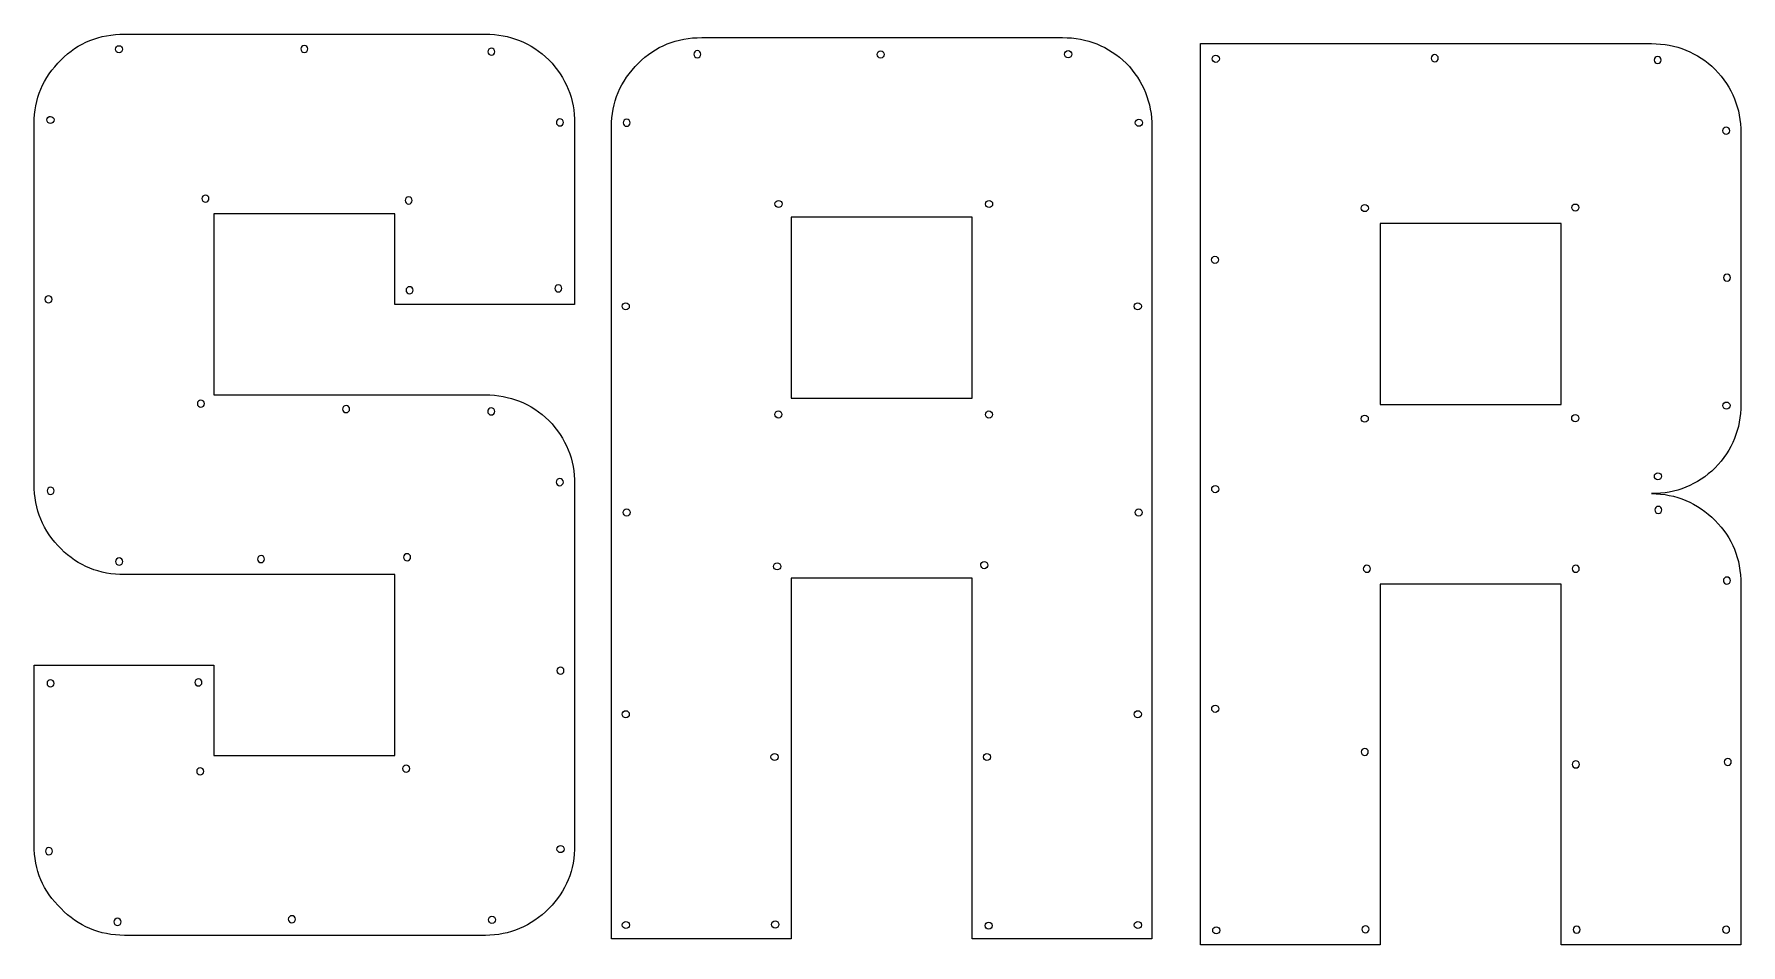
# Model space of a CAD drawing. Extents: x 0.4 to 30.7, y -3.1 to 13.1.
import ezdxf

# ---------------------------------------------------------------- set-up
doc = ezdxf.new("R2010")
doc.units = 0
doc.layers.add('Layer_1', color=7, linetype='CONTINUOUS')

msp = doc.modelspace()

# ---------------------------------------------------------------- linework, layer by layer
at = {"layer": 'Layer_1', "color": 7}
for points in [[(6.808186, 8.289246)], [(17.05497, 6.622049)], [(27.508606, 6.513961)], [(29.11471, 4.929561)], [(20.245473, -2.971164)]]:
    msp.add_lwpolyline(points, close=True, dxfattribs=at)
for points in [[(0.882966, 12.630067), (1.186823, 12.933924), (1.563028, 13.085853), (2.011579, 13.085853)], [(2.011579, 13.085853), (3.42958, 13.085853), (5.563817, 13.085853), (8.414289, 13.085853)], [(8.414289, 13.085853), (8.848371, 13.085853), (9.224576, 12.933924), (9.542902, 12.630067)], [(1.848942, 12.81751), (1.848942, 12.834217), (1.855579, 12.850241), (1.867393, 12.862055)], [(1.867393, 12.772965), (1.855579, 12.784779), (1.848942, 12.800802), (1.848942, 12.81751)], [(1.867393, 12.862055), (1.879207, 12.873869), (1.89523, 12.880506), (1.911938, 12.880506)], [(1.911938, 12.754514), (1.89523, 12.754514), (1.879207, 12.761151), (1.867393, 12.772965)], [(1.911938, 12.880506), (1.928645, 12.880506), (1.944668, 12.873869), (1.956482, 12.862055)], [(1.974934, 12.81751), (1.974934, 12.782718), (1.946729, 12.754514), (1.911938, 12.754514)], [(1.956482, 12.862055), (1.968297, 12.850241), (1.974934, 12.834217), (1.974934, 12.81751)], [(5.156765, 12.867385), (5.144951, 12.855571), (5.138314, 12.839548), (5.138314, 12.82284)], [(5.138314, 12.82284), (5.138314, 12.806132), (5.144951, 12.790109), (5.156765, 12.778295)], [(5.20131, 12.885836), (5.184603, 12.885836), (5.168579, 12.879199), (5.156765, 12.867385)], [(5.156765, 12.778295), (5.168579, 12.766481), (5.184603, 12.759844), (5.20131, 12.759844)], [(5.245855, 12.867385), (5.234041, 12.879199), (5.218018, 12.885836), (5.20131, 12.885836)], [(5.20131, 12.759844), (5.218018, 12.759844), (5.234041, 12.766481), (5.245855, 12.778295)], [(5.264306, 12.82284), (5.264306, 12.839548), (5.257669, 12.855571), (5.245855, 12.867385)], [(5.245855, 12.778295), (5.257669, 12.790109), (5.264306, 12.806132), (5.264306, 12.82284)], [(8.476461, 12.818476), (8.464647, 12.806662), (8.45801, 12.790639), (8.45801, 12.773931)], [(8.45801, 12.773931), (8.45801, 12.757224), (8.464647, 12.741201), (8.476461, 12.729386)], [(8.521006, 12.836927), (8.504298, 12.836927), (8.488275, 12.83029), (8.476461, 12.818476)], [(8.476461, 12.729386), (8.488275, 12.717572), (8.504298, 12.710935), (8.521006, 12.710935)], [(8.565551, 12.818476), (8.553737, 12.83029), (8.537713, 12.836927), (8.521006, 12.836927)], [(8.521006, 12.710935), (8.537713, 12.710935), (8.553736, 12.717572), (8.565551, 12.729386)], [(8.584002, 12.773931), (8.584002, 12.790639), (8.577365, 12.806662), (8.565551, 12.818476)], [(8.565551, 12.729386), (8.577365, 12.741201), (8.584002, 12.757224), (8.584002, 12.773931)], [(11.12975, 12.568973), (11.433608, 12.872831), (11.809812, 13.024759), (12.258363, 13.024759)], [(12.177464, 12.792735), (12.142673, 12.792735), (12.114469, 12.764531), (12.114469, 12.729739)], [(12.114469, 12.729739), (12.114469, 12.694948), (12.142673, 12.666744), (12.177464, 12.666744)], [(12.22201, 12.774285), (12.210196, 12.786099), (12.194172, 12.792736), (12.177464, 12.792735)], [(12.240462, 12.729739), (12.240462, 12.746447), (12.233825, 12.762471), (12.22201, 12.774285)], [(12.22201, 12.685194), (12.233825, 12.697008), (12.240462, 12.713032), (12.240462, 12.729739)], [(12.258363, 13.024759), (13.676365, 13.024759), (15.810602, 13.024759), (18.661074, 13.024759)], [(15.367798, 12.725141), (15.367798, 12.759933), (15.396002, 12.788137), (15.430794, 12.788137)], [(15.430794, 12.662146), (15.396002, 12.662146), (15.367798, 12.69035), (15.367798, 12.725141)], [(15.430794, 12.788137), (15.465586, 12.788137), (15.49379, 12.759933), (15.49379, 12.725141)], [(15.49379, 12.725141), (15.49379, 12.69035), (15.465586, 12.662146), (15.430794, 12.662146)], [(18.661074, 13.024759), (19.095156, 13.024759), (19.47136, 12.872831), (19.789687, 12.568973)], [(18.696022, 12.729739), (18.696023, 12.764531), (18.724227, 12.792735), (18.759019, 12.792735)], [(18.759019, 12.666744), (18.724227, 12.666744), (18.696023, 12.694948), (18.696022, 12.729739)], [(18.759019, 12.792735), (18.79381, 12.792735), (18.822014, 12.764531), (18.822015, 12.729739)], [(18.822015, 12.729739), (18.822014, 12.694948), (18.79381, 12.666744), (18.759019, 12.666744)], [(21.105896, 9.183566), (21.105896, 10.254301), (21.105896, 11.49867), (21.105896, 12.916671)], [(21.105896, 12.916671), (21.814897, 12.916671), (22.878399, 12.916671), (24.2964, 12.916671)], [(24.2964, 12.916671), (25.367135, 12.916671), (26.973238, 12.916671), (29.11471, 12.916671)], [(29.11471, 12.916671), (29.548792, 12.916671), (29.924997, 12.764743), (30.243323, 12.460885)], [(0.405475, 11.501454), (0.405475, 11.935536), (0.564639, 12.31174), (0.882966, 12.630067)], [(9.542902, 12.630067), (9.84676, 12.31174), (9.998689, 11.935536), (9.998689, 11.501454)], [(10.65226, 11.44036), (10.65226, 11.874442), (10.811423, 12.250646), (11.12975, 12.568973)], [(12.177464, 12.666744), (12.194172, 12.666743), (12.210196, 12.67338), (12.22201, 12.685194)], [(19.789687, 12.568973), (20.093544, 12.250646), (20.245473, 11.874442), (20.245473, 11.44036)], [(21.316499, 12.648128), (21.316499, 12.664835), (21.323136, 12.680859), (21.33495, 12.692673)], [(21.33495, 12.603583), (21.323136, 12.615397), (21.316499, 12.63142), (21.316499, 12.648128)], [(21.33495, 12.692673), (21.346764, 12.704487), (21.362787, 12.711124), (21.379495, 12.711124)], [(21.379495, 12.585132), (21.362787, 12.585132), (21.346764, 12.591769), (21.33495, 12.603583)], [(21.379495, 12.711124), (21.396203, 12.711124), (21.412226, 12.704487), (21.42404, 12.692673)], [(21.42404, 12.603583), (21.412226, 12.591769), (21.396203, 12.585132), (21.379495, 12.585132)], [(21.42404, 12.692673), (21.435854, 12.680859), (21.442491, 12.664835), (21.442491, 12.648128)], [(21.442491, 12.648128), (21.442491, 12.63142), (21.435854, 12.615397), (21.42404, 12.603583)], [(25.265533, 12.721521), (25.230742, 12.721521), (25.202538, 12.693317), (25.202537, 12.658525)], [(25.202537, 12.658525), (25.202537, 12.623733), (25.230742, 12.595529), (25.265533, 12.595529)], [(25.328529, 12.658525), (25.328529, 12.693317), (25.300325, 12.721521), (25.265533, 12.721521)], [(25.265533, 12.595529), (25.300325, 12.595529), (25.328529, 12.623733), (25.328529, 12.658525)], [(29.222021, 12.689722), (29.187229, 12.689722), (29.159025, 12.661518), (29.159025, 12.626726)], [(29.159025, 12.626726), (29.159025, 12.591934), (29.187229, 12.56373), (29.222021, 12.56373)], [(29.285017, 12.626726), (29.285017, 12.661518), (29.256813, 12.689722), (29.222021, 12.689722)], [(29.222021, 12.56373), (29.256812, 12.56373), (29.285017, 12.591934), (29.285017, 12.626726)], [(30.243323, 12.460885), (30.54718, 12.142558), (30.699108, 11.766354), (30.699108, 11.332272)], [(0.632264, 11.562851), (0.632264, 11.579559), (0.638901, 11.595582), (0.650715, 11.607396)], [(0.650715, 11.518306), (0.638901, 11.53012), (0.632264, 11.546144), (0.632264, 11.562851)], [(0.650715, 11.607396), (0.662529, 11.61921), (0.678553, 11.625847), (0.69526, 11.625847)], [(0.69526, 11.499855), (0.678553, 11.499855), (0.662529, 11.506492), (0.650715, 11.518306)], [(0.69526, 11.625847), (0.730052, 11.625847), (0.758256, 11.597643), (0.758256, 11.562851)], [(0.739805, 11.518306), (0.727991, 11.506492), (0.711968, 11.499855), (0.69526, 11.499855)], [(0.758256, 11.562851), (0.758256, 11.546144), (0.751619, 11.53012), (0.739805, 11.518306)], [(9.693138, 11.563818), (9.681324, 11.552004), (9.674687, 11.535981), (9.674687, 11.519273)], [(9.674687, 11.519273), (9.674687, 11.502565), (9.681324, 11.486542), (9.693138, 11.474728)], [(9.737683, 11.582269), (9.720975, 11.582269), (9.704952, 11.575632), (9.693138, 11.563818)], [(9.782228, 11.563818), (9.770414, 11.575632), (9.754391, 11.582269), (9.737683, 11.582269)], [(9.800679, 11.519273), (9.800679, 11.535981), (9.794042, 11.552004), (9.782228, 11.563818)], [(9.782228, 11.474728), (9.794042, 11.486542), (9.800679, 11.502565), (9.800679, 11.519273)], [(10.922806, 11.576058), (10.888014, 11.576058), (10.85981, 11.547854), (10.85981, 11.513062)], [(10.85981, 11.513062), (10.85981, 11.478271), (10.888014, 11.450066), (10.922806, 11.450066)], [(10.985802, 11.513062), (10.985802, 11.547854), (10.957598, 11.576058), (10.922806, 11.576058)], [(10.922806, 11.450066), (10.957598, 11.450067), (10.985802, 11.478271), (10.985802, 11.513062)], [(19.95068, 11.513062), (19.95068, 11.547854), (19.978885, 11.576058), (20.013676, 11.576058)], [(20.013676, 11.450066), (19.978885, 11.450066), (19.95068, 11.478271), (19.95068, 11.513062)], [(20.013676, 11.576058), (20.048468, 11.576058), (20.076672, 11.547854), (20.076672, 11.513062)], [(20.076672, 11.513062), (20.076672, 11.478271), (20.048468, 11.450066), (20.013676, 11.450066)], [(0.405475, 7.768348), (0.405475, 8.839084), (0.405475, 10.083452), (0.405475, 11.501454)], [(9.693138, 11.474728), (9.704952, 11.462914), (9.720975, 11.456277), (9.737683, 11.456277)], [(9.737683, 11.456277), (9.754391, 11.456277), (9.770414, 11.462914), (9.782228, 11.474728)], [(9.998689, 11.501454), (9.998689, 10.777984), (9.998689, 9.707248), (9.998689, 8.289246)], [(10.65226, 6.187967), (10.65226, 7.692785), (10.65226, 9.443582), (10.65226, 11.44036)], [(20.245473, 11.44036), (20.245473, 8.228153), (20.245473, 3.424311), (20.245473, -2.971164)], [(30.438698, 11.435064), (30.403906, 11.435063), (30.375702, 11.406859), (30.375702, 11.372068)], [(30.375702, 11.372068), (30.375702, 11.337276), (30.403906, 11.309072), (30.438698, 11.309071)], [(30.501694, 11.372068), (30.501694, 11.406859), (30.47349, 11.435063), (30.438698, 11.435064)], [(30.438698, 11.309071), (30.47349, 11.309072), (30.501694, 11.337276), (30.501694, 11.372068)], [(30.699108, 11.332272), (30.699108, 10.261536), (30.699108, 8.655432), (30.699108, 6.513961)], [(3.401643, 10.210549), (3.389829, 10.198735), (3.383192, 10.182712), (3.383192, 10.166004)], [(3.383192, 10.166004), (3.383192, 10.149297), (3.389829, 10.133273), (3.401643, 10.121459)], [(3.446188, 10.229), (3.42948, 10.229), (3.413457, 10.222363), (3.401643, 10.210549)], [(3.401643, 10.121459), (3.413457, 10.109645), (3.42948, 10.103008), (3.446188, 10.103008)], [(3.490733, 10.210549), (3.478919, 10.222363), (3.462896, 10.229), (3.446188, 10.229)], [(3.446188, 10.103008), (3.462896, 10.103008), (3.478919, 10.109645), (3.490733, 10.121459)], [(3.509184, 10.166004), (3.509184, 10.182712), (3.502547, 10.198735), (3.490733, 10.210549)], [(3.490733, 10.121459), (3.502547, 10.133273), (3.509184, 10.149297), (3.509184, 10.166004)], [(7.008499, 10.178345), (6.996685, 10.166531), (6.990048, 10.150507), (6.990048, 10.1338)], [(6.990048, 10.1338), (6.990048, 10.117092), (6.996685, 10.101069), (7.008499, 10.089255)], [(7.053044, 10.196796), (7.036336, 10.196796), (7.020313, 10.190159), (7.008499, 10.178345)], [(7.008499, 10.089255), (7.020313, 10.077441), (7.036336, 10.070804), (7.053044, 10.070804)], [(7.097589, 10.178345), (7.085775, 10.190159), (7.069752, 10.196796), (7.053044, 10.196796)], [(7.053044, 10.070804), (7.069752, 10.070804), (7.085775, 10.077441), (7.097589, 10.089255)], [(7.11604, 10.1338), (7.11604, 10.150507), (7.109403, 10.166531), (7.097589, 10.178345)], [(7.097589, 10.089255), (7.109403, 10.101069), (7.11604, 10.117092), (7.11604, 10.1338)], [(13.554785, 10.0714), (13.554785, 10.106191), (13.582989, 10.134395), (13.617781, 10.134396)], [(13.573236, 10.026854), (13.561421, 10.038668), (13.554785, 10.054692), (13.554785, 10.0714)], [(13.617781, 10.008402), (13.601073, 10.008402), (13.58505, 10.015039), (13.573236, 10.026854)], [(13.617781, 10.134396), (13.634488, 10.134396), (13.650512, 10.127759), (13.662326, 10.115945)], [(13.662327, 10.026853), (13.650513, 10.015039), (13.634489, 10.008402), (13.617781, 10.008402)], [(13.662326, 10.115945), (13.67414, 10.104131), (13.680777, 10.088107), (13.680777, 10.0714)], [(13.680777, 10.0714), (13.680778, 10.054692), (13.674141, 10.038668), (13.662327, 10.026853)], [(17.292293, 10.070666), (17.292293, 10.105458), (17.320497, 10.133662), (17.355289, 10.133662)], [(17.355289, 10.007671), (17.320497, 10.007671), (17.292293, 10.035875), (17.292293, 10.070666)], [(17.355289, 10.133662), (17.39008, 10.133662), (17.418285, 10.105458), (17.418285, 10.070666)], [(17.418285, 10.070666), (17.418285, 10.035875), (17.39008, 10.007671), (17.355289, 10.007671)], [(23.96101, 9.998006), (23.96101, 10.032798), (23.989215, 10.061002), (24.024006, 10.061002)], [(24.024006, 9.93501), (23.989215, 9.93501), (23.96101, 9.963214), (23.96101, 9.998006)], [(24.024006, 10.061002), (24.040714, 10.061002), (24.056738, 10.054366), (24.068552, 10.042551)], [(24.068552, 10.042551), (24.080367, 10.030737), (24.087004, 10.014714), (24.087004, 9.998006)], [(24.087004, 9.998006), (24.087004, 9.981298), (24.080367, 9.965274), (24.068552, 9.95346)], [(27.697523, 10.006994), (27.697523, 10.041786), (27.725727, 10.06999), (27.760519, 10.06999)], [(27.760519, 9.943998), (27.725727, 9.943998), (27.697523, 9.972202), (27.697523, 10.006994)], [(27.760519, 10.06999), (27.79531, 10.06999), (27.823515, 10.041786), (27.823515, 10.006994)], [(27.823515, 10.006994), (27.823515, 9.972202), (27.79531, 9.943998), (27.760519, 9.943998)], [(6.808186, 9.89535), (6.099185, 9.89535), (5.028449, 9.89535), (3.595979, 9.89535)], [(3.595979, 9.89535), (3.595979, 9.186349), (3.595979, 8.115614), (3.595979, 6.683143)], [(6.808186, 8.289246), (6.808186, 8.650981), (6.808186, 9.186349), (6.808186, 9.89535)], [(17.05497, 9.834256), (16.345969, 9.834256), (15.275234, 9.834256), (13.842763, 9.834256)], [(13.842763, 9.834256), (13.842763, 9.125256), (13.842763, 8.05452), (13.842763, 6.622049)], [(17.05497, 7.186356), (17.05497, 7.779601), (17.05497, 8.662235), (17.05497, 9.834256)], [(24.068552, 9.95346), (24.056738, 9.941646), (24.040714, 9.935009), (24.024006, 9.93501)], [(27.508606, 9.726168), (26.799606, 9.726168), (25.728871, 9.726168), (24.2964, 9.726168)], [(24.2964, 9.726168), (24.2964, 9.017167), (24.2964, 7.946432), (24.2964, 6.513961)], [(27.508606, 7.078268), (27.508606, 7.671513), (27.508606, 8.554147), (27.508606, 9.726168)], [(21.105896, 6.513961), (21.105896, 7.222962), (21.105896, 8.11283), (21.105896, 9.183566)], [(21.302255, 9.078939), (21.302255, 9.113731), (21.330459, 9.141935), (21.365251, 9.141935)], [(21.365251, 9.141935), (21.400043, 9.141935), (21.428247, 9.113731), (21.428247, 9.078939)], [(21.320706, 9.034394), (21.308892, 9.046208), (21.302255, 9.062232), (21.302255, 9.078939)], [(21.365251, 9.015943), (21.348543, 9.015943), (21.33252, 9.02258), (21.320706, 9.034394)], [(21.409796, 9.034394), (21.397982, 9.02258), (21.381958, 9.015943), (21.365251, 9.015943)], [(21.428247, 9.078939), (21.428247, 9.062232), (21.42161, 9.046208), (21.409796, 9.034394)], [(30.453808, 8.827092), (30.419017, 8.827092), (30.390812, 8.798887), (30.390812, 8.764096)], [(30.516804, 8.764096), (30.516804, 8.798887), (30.4886, 8.827092), (30.453808, 8.827092)], [(7.024602, 8.584243), (7.012787, 8.572429), (7.00615, 8.556406), (7.00615, 8.539698)], [(7.00615, 8.539698), (7.00615, 8.522991), (7.012787, 8.506967), (7.024602, 8.495153)], [(7.069146, 8.602694), (7.052439, 8.602694), (7.036416, 8.596057), (7.024602, 8.584243)], [(7.024602, 8.495153), (7.036416, 8.483339), (7.052439, 8.476702), (7.069146, 8.476702)], [(7.113691, 8.584243), (7.101877, 8.596057), (7.085854, 8.602694), (7.069146, 8.602694)], [(7.069146, 8.476702), (7.085854, 8.476702), (7.101877, 8.483339), (7.113691, 8.495153)], [(7.132142, 8.539698), (7.132143, 8.556406), (7.125505, 8.572429), (7.113691, 8.584243)], [(7.113691, 8.495153), (7.125505, 8.506967), (7.132143, 8.522991), (7.132142, 8.539698)], [(9.70988, 8.634898), (9.675089, 8.634898), (9.646884, 8.606694), (9.646884, 8.571902)], [(9.646884, 8.571902), (9.646884, 8.555195), (9.653521, 8.539171), (9.665335, 8.527357)], [(9.665335, 8.527357), (9.677149, 8.515543), (9.693173, 8.508906), (9.70988, 8.508906)], [(9.772876, 8.571902), (9.772876, 8.606694), (9.744672, 8.634898), (9.70988, 8.634898)], [(9.70988, 8.508906), (9.726588, 8.508906), (9.742611, 8.515543), (9.754425, 8.527357)], [(9.754425, 8.527357), (9.766239, 8.539171), (9.772876, 8.555195), (9.772876, 8.571902)], [(30.390812, 8.764096), (30.390812, 8.729304), (30.419017, 8.7011), (30.453808, 8.7011)], [(30.453808, 8.7011), (30.4886, 8.7011), (30.516804, 8.729304), (30.516804, 8.764096)], [(0.615991, 8.423223), (0.604177, 8.411409), (0.59754, 8.395386), (0.59754, 8.378678)], [(0.59754, 8.378678), (0.59754, 8.36197), (0.604177, 8.345947), (0.615991, 8.334133)], [(0.660536, 8.441674), (0.643828, 8.441674), (0.627805, 8.435037), (0.615991, 8.423223)], [(0.615991, 8.334133), (0.627805, 8.322319), (0.643828, 8.315682), (0.660536, 8.315682)], [(0.705081, 8.423223), (0.693267, 8.435037), (0.677243, 8.441674), (0.660536, 8.441674)], [(0.660536, 8.315682), (0.677243, 8.315682), (0.693267, 8.322319), (0.705081, 8.334133)], [(0.723532, 8.378678), (0.723532, 8.395386), (0.716895, 8.411409), (0.705081, 8.423223)], [(0.705081, 8.334133), (0.716895, 8.345947), (0.723532, 8.36197), (0.723532, 8.378678)], [(9.998689, 8.289246), (9.289688, 8.289246), (8.226187, 8.289246), (6.808186, 8.289246)], [(10.843926, 8.254885), (10.843927, 8.271593), (10.850564, 8.287616), (10.862378, 8.29943)], [(10.862378, 8.210341), (10.850564, 8.222155), (10.843927, 8.238178), (10.843926, 8.254885)], [(10.862378, 8.29943), (10.874192, 8.311244), (10.890215, 8.317881), (10.906923, 8.317881)], [(10.906923, 8.19189), (10.890215, 8.19189), (10.874192, 8.198527), (10.862378, 8.210341)], [(10.906923, 8.317881), (10.941714, 8.317881), (10.969918, 8.289677), (10.969918, 8.254885)], [(10.969918, 8.254885), (10.969918, 8.220094), (10.941714, 8.19189), (10.906923, 8.19189)], [(19.931996, 8.254885), (19.931996, 8.289677), (19.9602, 8.317881), (19.994992, 8.317881)], [(19.994992, 8.191889), (19.9602, 8.191889), (19.931996, 8.220094), (19.931996, 8.254885)], [(19.994992, 8.317881), (20.029784, 8.317881), (20.057988, 8.289677), (20.057988, 8.254885)], [(20.057988, 8.254885), (20.057988, 8.220094), (20.029784, 8.191889), (19.994992, 8.191889)], [(0.405475, 5.098743), (0.405475, 5.807744), (0.405475, 6.697612), (0.405475, 7.768348)], [(17.05497, 6.622049), (17.05497, 6.752274), (17.05497, 6.940376), (17.05497, 7.186356)], [(27.508606, 6.513961), (27.508606, 6.644186), (27.508606, 6.832288), (27.508606, 7.078268)], [(3.595979, 6.683143), (4.666714, 6.683143), (6.272818, 6.683143), (8.414289, 6.683143)], [(8.414289, 6.683143), (8.848371, 6.683143), (9.224576, 6.531214), (9.542903, 6.227357)], [(3.321133, 6.571489), (3.309319, 6.559675), (3.302682, 6.543651), (3.302682, 6.526944)], [(3.302682, 6.526944), (3.302682, 6.510236), (3.309319, 6.494213), (3.321133, 6.482399)], [(3.365678, 6.58994), (3.34897, 6.58994), (3.332947, 6.583303), (3.321133, 6.571489)], [(3.321133, 6.482399), (3.332947, 6.470585), (3.34897, 6.463948), (3.365678, 6.463948)], [(3.410223, 6.571489), (3.398409, 6.583303), (3.382386, 6.58994), (3.365678, 6.58994)], [(3.365678, 6.463948), (3.382386, 6.463948), (3.398409, 6.470585), (3.410223, 6.482399)], [(3.428674, 6.526944), (3.428674, 6.543651), (3.422037, 6.559675), (3.410223, 6.571489)], [(3.410223, 6.482399), (3.422037, 6.494213), (3.428674, 6.510236), (3.428674, 6.526944)], [(5.897459, 6.474876), (5.885645, 6.463062), (5.879008, 6.447039), (5.879008, 6.430331)], [(5.879008, 6.430331), (5.879008, 6.413624), (5.885645, 6.397601), (5.897459, 6.385787)], [(5.942004, 6.493328), (5.925296, 6.493328), (5.909273, 6.48669), (5.897459, 6.474876)], [(5.897459, 6.385787), (5.909273, 6.373972), (5.925296, 6.367335), (5.942004, 6.367335)], [(5.986549, 6.474876), (5.974735, 6.48669), (5.958712, 6.493328), (5.942004, 6.493328)], [(5.942004, 6.367335), (5.958712, 6.367335), (5.974735, 6.373972), (5.986549, 6.385787)], [(6.005, 6.430331), (6.005, 6.447039), (5.998363, 6.463062), (5.986549, 6.474876)], [(5.986549, 6.385787), (5.998363, 6.397601), (6.005, 6.413624), (6.005, 6.430331)], [(8.474688, 6.433193), (8.462874, 6.421379), (8.456236, 6.405356), (8.456236, 6.388648)], [(8.456236, 6.388648), (8.456236, 6.371941), (8.462874, 6.355917), (8.474688, 6.344103)], [(8.519232, 6.451644), (8.502525, 6.451644), (8.486502, 6.445007), (8.474688, 6.433193)], [(8.563777, 6.433193), (8.551963, 6.445007), (8.53594, 6.451644), (8.519232, 6.451644)], [(8.582229, 6.388648), (8.582229, 6.405356), (8.575591, 6.421379), (8.563777, 6.433193)], [(8.563777, 6.344103), (8.575591, 6.355917), (8.582229, 6.371941), (8.582229, 6.388648)], [(13.55275, 6.334889), (13.55275, 6.369681), (13.580954, 6.397885), (13.615746, 6.397885)], [(13.615746, 6.397885), (13.650537, 6.397885), (13.678741, 6.369681), (13.678741, 6.334889)], [(13.842763, 6.622049), (14.566233, 6.622049), (15.636969, 6.622049), (17.05497, 6.622049)], [(17.290257, 6.334158), (17.290257, 6.350866), (17.296894, 6.366889), (17.308708, 6.378703)], [(17.308708, 6.378703), (17.320522, 6.390517), (17.336545, 6.397154), (17.353253, 6.397154)], [(17.353253, 6.397154), (17.369961, 6.397154), (17.385984, 6.390517), (17.397798, 6.378703)], [(17.397798, 6.378703), (17.409612, 6.366889), (17.416249, 6.350866), (17.416249, 6.334158)], [(21.105896, 3.323458), (21.105896, 4.032459), (21.105896, 5.09596), (21.105896, 6.513961)], [(24.2964, 6.513961), (25.019869, 6.513961), (26.090605, 6.513961), (27.508606, 6.513961)], [(30.699108, 6.513961), (30.699108, 6.079879), (30.54718, 5.703675), (30.243323, 5.385348)], [(30.380748, 6.492742), (30.380748, 6.527534), (30.408952, 6.555738), (30.443744, 6.555738)], [(30.443744, 6.429746), (30.408952, 6.429746), (30.380748, 6.45795), (30.380748, 6.492742)], [(30.443744, 6.555738), (30.478535, 6.555738), (30.50674, 6.527534), (30.50674, 6.492742)], [(30.50674, 6.492742), (30.50674, 6.45795), (30.478535, 6.429746), (30.443744, 6.429746)], [(8.474688, 6.344103), (8.486502, 6.332289), (8.502525, 6.325652), (8.519232, 6.325652)], [(8.519232, 6.325652), (8.53594, 6.325652), (8.551963, 6.332289), (8.563777, 6.344103)], [(9.542903, 6.227357), (9.84676, 5.90903), (9.998689, 5.532825), (9.998689, 5.098743)], [(10.65226, 2.454861), (10.65226, 3.45325), (10.65226, 4.697619), (10.65226, 6.187967)], [(13.571201, 6.290344), (13.559387, 6.302158), (13.55275, 6.318182), (13.55275, 6.334889)], [(13.615746, 6.271893), (13.599038, 6.271893), (13.583015, 6.27853), (13.571201, 6.290344)], [(13.678741, 6.334889), (13.678742, 6.300098), (13.650538, 6.271893), (13.615746, 6.271893)], [(17.353253, 6.271162), (17.318461, 6.271162), (17.290257, 6.299366), (17.290257, 6.334158)], [(17.416249, 6.334158), (17.416249, 6.299366), (17.388045, 6.271162), (17.353253, 6.271162)], [(23.960279, 6.260496), (23.960279, 6.295288), (23.988483, 6.323492), (24.023275, 6.323492)], [(24.023275, 6.1975), (23.988483, 6.1975), (23.960279, 6.225704), (23.960279, 6.260496)], [(24.023275, 6.323492), (24.058067, 6.323492), (24.086271, 6.295288), (24.086271, 6.260496)], [(24.086271, 6.260496), (24.086271, 6.225704), (24.058067, 6.1975), (24.023275, 6.1975)], [(27.696788, 6.269485), (27.696787, 6.304277), (27.724992, 6.332481), (27.759783, 6.332481)], [(27.759783, 6.206489), (27.724992, 6.206489), (27.696787, 6.234694), (27.696788, 6.269485)], [(27.759783, 6.332481), (27.794575, 6.332481), (27.822779, 6.304277), (27.822779, 6.269485)], [(27.822779, 6.269485), (27.822779, 6.234694), (27.794575, 6.206489), (27.759783, 6.206489)], [(9.691365, 5.178534), (9.679551, 5.16672), (9.672914, 5.150697), (9.672914, 5.133989)], [(9.73591, 5.196985), (9.719202, 5.196985), (9.703179, 5.190348), (9.691365, 5.178534)], [(9.780455, 5.178534), (9.768641, 5.190348), (9.752617, 5.196985), (9.73591, 5.196985)], [(9.798906, 5.133989), (9.798906, 5.150697), (9.792269, 5.16672), (9.780455, 5.178534)], [(30.243323, 5.385348), (29.924997, 5.08149), (29.548792, 4.929561), (29.11471, 4.929561)], [(29.164071, 5.238084), (29.164071, 5.272875), (29.192275, 5.301079), (29.227067, 5.301079)], [(29.227067, 5.175088), (29.192275, 5.175088), (29.164071, 5.203292), (29.164071, 5.238084)], [(29.227067, 5.301079), (29.261858, 5.301079), (29.290062, 5.272875), (29.290063, 5.238084)], [(29.290062, 5.238084), (29.290063, 5.203292), (29.261858, 5.175088), (29.227067, 5.175088)], [(0.882966, 3.948426), (0.564639, 4.266753), (0.405475, 4.650192), (0.405475, 5.098743)], [(0.653683, 5.02407), (0.641869, 5.012256), (0.635232, 4.996233), (0.635232, 4.979525)], [(0.635232, 4.979525), (0.635232, 4.962818), (0.641869, 4.946794), (0.653683, 4.93498)], [(0.698228, 5.042521), (0.681521, 5.042521), (0.665497, 5.035884), (0.653683, 5.02407)], [(0.653683, 4.93498), (0.665497, 4.923166), (0.681521, 4.916529), (0.698228, 4.916529)], [(0.742773, 5.02407), (0.730959, 5.035884), (0.714936, 5.042521), (0.698228, 5.042521)], [(0.698228, 4.916529), (0.714936, 4.916529), (0.730959, 4.923166), (0.742773, 4.93498)], [(0.761224, 4.979525), (0.761224, 4.996233), (0.754587, 5.012256), (0.742773, 5.02407)], [(0.742773, 4.93498), (0.754587, 4.946794), (0.761224, 4.962818), (0.761224, 4.979525)], [(9.672914, 5.133989), (9.672914, 5.117282), (9.679551, 5.101258), (9.691365, 5.089444)], [(9.691365, 5.089444), (9.703179, 5.07763), (9.719202, 5.070993), (9.73591, 5.070993)], [(9.73591, 5.070993), (9.752617, 5.070993), (9.768641, 5.07763), (9.780455, 5.089444)], [(9.780455, 5.089444), (9.792269, 5.101258), (9.798906, 5.117282), (9.798906, 5.133989)], [(9.998689, 5.098743), (9.998689, 3.666273), (9.998689, 1.532036), (9.998689, -1.303967)], [(21.307005, 5.009633), (21.307006, 5.044425), (21.33521, 5.072629), (21.370001, 5.072629)], [(21.370001, 4.946638), (21.33521, 4.946637), (21.307006, 4.974842), (21.307005, 5.009633)], [(21.370001, 5.072629), (21.404793, 5.072629), (21.432997, 5.044425), (21.432998, 5.009633)], [(21.432998, 5.009633), (21.432997, 4.974842), (21.404793, 4.946637), (21.370001, 4.946638)], [(29.11471, 4.929561), (29.548792, 4.929561), (29.924997, 4.770398), (30.243323, 4.452071)], [(10.859497, 4.595635), (10.859497, 4.612342), (10.866134, 4.628366), (10.877948, 4.64018)], [(10.922494, 4.532639), (10.887702, 4.532639), (10.859498, 4.560843), (10.859497, 4.595635)], [(10.877948, 4.64018), (10.889763, 4.651994), (10.905786, 4.658631), (10.922494, 4.658631)], [(10.922494, 4.658631), (10.957285, 4.658631), (10.985489, 4.630426), (10.985489, 4.595635)], [(10.985489, 4.595635), (10.985489, 4.560843), (10.957285, 4.532639), (10.922494, 4.532639)], [(19.947567, 4.595635), (19.947567, 4.612342), (19.954204, 4.628366), (19.966018, 4.64018)], [(20.010563, 4.532639), (19.975772, 4.532639), (19.947568, 4.560843), (19.947567, 4.595635)], [(19.966018, 4.64018), (19.977832, 4.651994), (19.993856, 4.658631), (20.010563, 4.658631)], [(20.010563, 4.658631), (20.027271, 4.658631), (20.043294, 4.651994), (20.055108, 4.64018)], [(20.073559, 4.595635), (20.073559, 4.560843), (20.045355, 4.532639), (20.010563, 4.532639)], [(20.055108, 4.64018), (20.066922, 4.628366), (20.073559, 4.612342), (20.073559, 4.595635)], [(29.189802, 4.685982), (29.177987, 4.674168), (29.17135, 4.658145), (29.17135, 4.641437)], [(29.17135, 4.641437), (29.17135, 4.624729), (29.177987, 4.608705), (29.189802, 4.596891)], [(29.234348, 4.704433), (29.21764, 4.704433), (29.201616, 4.697797), (29.189802, 4.685982)], [(29.189802, 4.596891), (29.201616, 4.585077), (29.21764, 4.57844), (29.234348, 4.578441)], [(29.297344, 4.641437), (29.297344, 4.676229), (29.26914, 4.704433), (29.234348, 4.704433)], [(29.234348, 4.578441), (29.26914, 4.578441), (29.297344, 4.606645), (29.297344, 4.641437)], [(30.243323, 4.452071), (30.54718, 4.148214), (30.699108, 3.772009), (30.699108, 3.323458)], [(2.011579, 3.49264), (1.563028, 3.49264), (1.186823, 3.644568), (0.882966, 3.948426)], [(1.870361, 3.769412), (1.858547, 3.757598), (1.85191, 3.741574), (1.85191, 3.724867)], [(1.85191, 3.724867), (1.85191, 3.708159), (1.858547, 3.692136), (1.870361, 3.680322)], [(1.914906, 3.787863), (1.898198, 3.787863), (1.882175, 3.781226), (1.870361, 3.769412)], [(1.870361, 3.680322), (1.882175, 3.668508), (1.898198, 3.661871), (1.914906, 3.661871)], [(1.95945, 3.769412), (1.947636, 3.781226), (1.931613, 3.787863), (1.914906, 3.787863)], [(1.914906, 3.661871), (1.931613, 3.661871), (1.947636, 3.668508), (1.95945, 3.680322)], [(1.977902, 3.724867), (1.977902, 3.741574), (1.971265, 3.757598), (1.95945, 3.769412)], [(1.95945, 3.680322), (1.971265, 3.692136), (1.977902, 3.708159), (1.977902, 3.724867)], [(4.388268, 3.812941), (4.376454, 3.801127), (4.369817, 3.785104), (4.369817, 3.768396)], [(4.369817, 3.768396), (4.369817, 3.751689), (4.376454, 3.735665), (4.388268, 3.723851)], [(4.432813, 3.831392), (4.416105, 3.831392), (4.400082, 3.824755), (4.388268, 3.812941)], [(4.388268, 3.723851), (4.400082, 3.712037), (4.416105, 3.7054), (4.432813, 3.7054)], [(4.477358, 3.812941), (4.465544, 3.824755), (4.449521, 3.831392), (4.432813, 3.831392)], [(4.432813, 3.7054), (4.449521, 3.7054), (4.465544, 3.712037), (4.477358, 3.723851)], [(4.495809, 3.768396), (4.495809, 3.785104), (4.489172, 3.801127), (4.477358, 3.812941)], [(4.477358, 3.723851), (4.489172, 3.735665), (4.495809, 3.751689), (4.495809, 3.768396)], [(6.980696, 3.845145), (6.968882, 3.833331), (6.962245, 3.817308), (6.962245, 3.8006)], [(6.962245, 3.8006), (6.962245, 3.783892), (6.968882, 3.767869), (6.980696, 3.756055)], [(7.025241, 3.863596), (7.008533, 3.863596), (6.99251, 3.856959), (6.980696, 3.845145)], [(6.980696, 3.756055), (6.99251, 3.744241), (7.008533, 3.737604), (7.025241, 3.737604)], [(7.069786, 3.845145), (7.057972, 3.856959), (7.041948, 3.863596), (7.025241, 3.863596)], [(7.025241, 3.737604), (7.041948, 3.737604), (7.057972, 3.744241), (7.069786, 3.756055)], [(7.088237, 3.8006), (7.088237, 3.817308), (7.0816, 3.833331), (7.069786, 3.845145)], [(7.069786, 3.756055), (7.0816, 3.767869), (7.088237, 3.783892), (7.088237, 3.8006)], [(13.530927, 3.638448), (13.530927, 3.673239), (13.559131, 3.701443), (13.593923, 3.701444)], [(13.593922, 3.575452), (13.559131, 3.575452), (13.530927, 3.603656), (13.530927, 3.638448)], [(13.656918, 3.638448), (13.656918, 3.603656), (13.628714, 3.575452), (13.593922, 3.575452)], [(13.593923, 3.701444), (13.628714, 3.701443), (13.656918, 3.673239), (13.656918, 3.638448)], [(17.207022, 3.660491), (17.207021, 3.677199), (17.213658, 3.693223), (17.225472, 3.705038)], [(17.270017, 3.597495), (17.235226, 3.597496), (17.207022, 3.6257), (17.207022, 3.660491)], [(17.225472, 3.705038), (17.237286, 3.716852), (17.25331, 3.723489), (17.270018, 3.723489)], [(17.270018, 3.723489), (17.286725, 3.723489), (17.302749, 3.716852), (17.314563, 3.705038)], [(17.333014, 3.660491), (17.333014, 3.643784), (17.326376, 3.627761), (17.314562, 3.615947)], [(17.314563, 3.705038), (17.326377, 3.693223), (17.333014, 3.677199), (17.333014, 3.660491)], [(24.060821, 3.65955), (24.026029, 3.65955), (23.997825, 3.631345), (23.997825, 3.596554)], [(24.123817, 3.596554), (24.123817, 3.631345), (24.095613, 3.65955), (24.060821, 3.65955)], [(27.768344, 3.65955), (27.733552, 3.65955), (27.705348, 3.631345), (27.705348, 3.596554)], [(27.83134, 3.596554), (27.83134, 3.631345), (27.803135, 3.65955), (27.768344, 3.65955)], [(6.808186, 3.49264), (5.73745, 3.49264), (4.138581, 3.49264), (2.011579, 3.49264)], [(6.808186, 0.280432), (6.808186, 1.003903), (6.808186, 2.074638), (6.808186, 3.49264)], [(17.05497, 3.431546), (16.345969, 3.431546), (15.275234, 3.431546), (13.842763, 3.431546)], [(13.842763, 3.431546), (13.842763, 2.013545), (13.842763, -0.120692), (13.842763, -2.971164)], [(17.05497, -2.971164), (17.05497, -1.553163), (17.05497, 0.581074), (17.05497, 3.431546)], [(17.314562, 3.615947), (17.302748, 3.604132), (17.286725, 3.597495), (17.270018, 3.597495)], [(23.997825, 3.596554), (23.997825, 3.561762), (24.026029, 3.533558), (24.060821, 3.533558)], [(24.060821, 3.533558), (24.095613, 3.533558), (24.123817, 3.561762), (24.123817, 3.596554)], [(27.705348, 3.596554), (27.705348, 3.561762), (27.733552, 3.533558), (27.768344, 3.533558)], [(27.768344, 3.533558), (27.803135, 3.533558), (27.83134, 3.561762), (27.83134, 3.596554)], [(30.451025, 3.449774), (30.416233, 3.449774), (30.388029, 3.42157), (30.388029, 3.386778)], [(30.388029, 3.386778), (30.388029, 3.351987), (30.416233, 3.323783), (30.451025, 3.323783)], [(30.514021, 3.386778), (30.514021, 3.42157), (30.485817, 3.449774), (30.451025, 3.449774)], [(30.451025, 3.323783), (30.485817, 3.323783), (30.514021, 3.351987), (30.514021, 3.386778)], [(21.105896, -3.079252), (21.105896, -1.661251), (21.105896, 0.472986), (21.105896, 3.323458)], [(27.508606, 3.323458), (26.799606, 3.323458), (25.728871, 3.323458), (24.2964, 3.323458)], [(24.2964, 3.323458), (24.2964, 1.905457), (24.2964, -0.22878), (24.2964, -3.079252)], [(27.508606, -3.079252), (27.508606, -1.661251), (27.508606, 0.472986), (27.508606, 3.323458)], [(30.699108, 3.323458), (30.699108, 1.905457), (30.699108, -0.22878), (30.699108, -3.079252)], [(10.65226, -2.971164), (10.65226, -1.770204), (10.65226, 0.038471), (10.65226, 2.454861)], [(0.405475, -1.303967), (0.405475, -0.594966), (0.405475, 0.468535), (0.405475, 1.886536)], [(0.405475, 1.886536), (1.114476, 1.886536), (2.177977, 1.886536), (3.595979, 1.886536)], [(3.595979, 1.886536), (3.595979, 1.539271), (3.595979, 1.003903), (3.595979, 0.280432)], [(9.70194, 1.832391), (9.690126, 1.820577), (9.683489, 1.804554), (9.683489, 1.787846)], [(9.746485, 1.850842), (9.729777, 1.850842), (9.713754, 1.844205), (9.70194, 1.832391)], [(9.79103, 1.832391), (9.779216, 1.844205), (9.763192, 1.850842), (9.746485, 1.850842)], [(9.809481, 1.787846), (9.809481, 1.804554), (9.802844, 1.820577), (9.79103, 1.832391)], [(0.652596, 1.606962), (0.640782, 1.595148), (0.634144, 1.579124), (0.634144, 1.562417)], [(0.634144, 1.562417), (0.634144, 1.545709), (0.640782, 1.529686), (0.652596, 1.517872)], [(0.697141, 1.625413), (0.680433, 1.625413), (0.66441, 1.618776), (0.652596, 1.606962)], [(0.652596, 1.517872), (0.66441, 1.506058), (0.680433, 1.499421), (0.697141, 1.499421)], [(0.741685, 1.606962), (0.729871, 1.618776), (0.713848, 1.625413), (0.697141, 1.625413)], [(0.697141, 1.499421), (0.713848, 1.499421), (0.729871, 1.506058), (0.741685, 1.517872)], [(0.760137, 1.562417), (0.760137, 1.579124), (0.7535, 1.595148), (0.741685, 1.606962)], [(0.741685, 1.517872), (0.7535, 1.529686), (0.760137, 1.545709), (0.760137, 1.562417)], [(3.277228, 1.623065), (3.265414, 1.611251), (3.258776, 1.595227), (3.258776, 1.57852)], [(3.258776, 1.57852), (3.258776, 1.561812), (3.265414, 1.545789), (3.277228, 1.533975)], [(3.321772, 1.641516), (3.305065, 1.641516), (3.289042, 1.634879), (3.277228, 1.623065)], [(3.277228, 1.533975), (3.289042, 1.522161), (3.305065, 1.515524), (3.321772, 1.515524)], [(3.366317, 1.623065), (3.354503, 1.634879), (3.33848, 1.641516), (3.321772, 1.641516)], [(3.321772, 1.515524), (3.33848, 1.515524), (3.354503, 1.522161), (3.366317, 1.533975)], [(3.384769, 1.57852), (3.384769, 1.595227), (3.378131, 1.611251), (3.366317, 1.623065)], [(3.366317, 1.533975), (3.378131, 1.545789), (3.384769, 1.561812), (3.384769, 1.57852)], [(9.683489, 1.787846), (9.683489, 1.771139), (9.690126, 1.755115), (9.70194, 1.743301)], [(9.70194, 1.743301), (9.713754, 1.731487), (9.729777, 1.72485), (9.746485, 1.72485)], [(9.746485, 1.72485), (9.763192, 1.72485), (9.779216, 1.731487), (9.79103, 1.743301)], [(9.79103, 1.743301), (9.802844, 1.755115), (9.809481, 1.771139), (9.809481, 1.787846)], [(10.843923, 1.014241), (10.843923, 1.049033), (10.872127, 1.077237), (10.906918, 1.077237)], [(10.906918, 0.951245), (10.872127, 0.951245), (10.843923, 0.97945), (10.843923, 1.014241)], [(10.906918, 1.077237), (10.923626, 1.077238), (10.93965, 1.070601), (10.951464, 1.058787)], [(10.951465, 0.969696), (10.93965, 0.957882), (10.923626, 0.951245), (10.906918, 0.951245)], [(10.951464, 1.058787), (10.963279, 1.046973), (10.969916, 1.030949), (10.969916, 1.014241)], [(10.969916, 1.014241), (10.969916, 0.997534), (10.963279, 0.98151), (10.951465, 0.969696)], [(19.931995, 1.014241), (19.931995, 1.049033), (19.960199, 1.077237), (19.994991, 1.077237)], [(19.950446, 0.969696), (19.938632, 0.98151), (19.931995, 0.997534), (19.931995, 1.014241)], [(19.994991, 0.951245), (19.978283, 0.951245), (19.96226, 0.957882), (19.950446, 0.969696)], [(19.994991, 1.077237), (20.029782, 1.077237), (20.057987, 1.049033), (20.057987, 1.014241)], [(20.039536, 0.969696), (20.027722, 0.957882), (20.011698, 0.951245), (19.994991, 0.951245)], [(20.057987, 1.014241), (20.057987, 0.997534), (20.05135, 0.98151), (20.039536, 0.969696)], [(21.307005, 1.110971), (21.307006, 1.145763), (21.33521, 1.173967), (21.370001, 1.173967)], [(21.370001, 1.047975), (21.33521, 1.047975), (21.307006, 1.076179), (21.307005, 1.110971)], [(21.370001, 1.173967), (21.404793, 1.173967), (21.432997, 1.145763), (21.432998, 1.110971)], [(21.432998, 1.110971), (21.432997, 1.076179), (21.404793, 1.047975), (21.370001, 1.047975)], [(13.502361, 0.300399), (13.514175, 0.312213), (13.530198, 0.31885), (13.546906, 0.31885)], [(13.546906, 0.31885), (13.581698, 0.318849), (13.609902, 0.290645), (13.609901, 0.255854)], [(17.272952, 0.300399), (17.284766, 0.312213), (17.300789, 0.31885), (17.317497, 0.31885)], [(17.317497, 0.31885), (17.334204, 0.31885), (17.350228, 0.312213), (17.362042, 0.300399)], [(24.023315, 0.407924), (23.988523, 0.407924), (23.960319, 0.37972), (23.960319, 0.344928)], [(23.960319, 0.344928), (23.960319, 0.310136), (23.988523, 0.281932), (24.023315, 0.281932)], [(24.067861, 0.389474), (24.056046, 0.401288), (24.040022, 0.407924), (24.023315, 0.407924)], [(24.086312, 0.344928), (24.086312, 0.361636), (24.079675, 0.37766), (24.067861, 0.389474)], [(24.067861, 0.300383), (24.079675, 0.312197), (24.086313, 0.32822), (24.086312, 0.344928)], [(3.309432, 0.045064), (3.297618, 0.03325), (3.290981, 0.017227), (3.290981, 0.000519)], [(3.290981, 0.000519), (3.290981, -0.016188), (3.297618, -0.032212), (3.309432, -0.044026)], [(3.353977, 0.063515), (3.337269, 0.063515), (3.321246, 0.056878), (3.309432, 0.045064)], [(3.416972, 0.000519), (3.416973, 0.035311), (3.388768, 0.063515), (3.353977, 0.063515)], [(3.353977, -0.062477), (3.388768, -0.062477), (3.416973, -0.034272), (3.416972, 0.000519)], [(3.595979, 0.280432), (4.319449, 0.280432), (5.390184, 0.280432), (6.808186, 0.280432)], [(6.964594, 0.093371), (6.95278, 0.081557), (6.946143, 0.065534), (6.946143, 0.048826)], [(6.946143, 0.048826), (6.946143, 0.014034), (6.974347, -0.01417), (7.009139, -0.01417)], [(7.009139, 0.111822), (6.992431, 0.111822), (6.976408, 0.105185), (6.964594, 0.093371)], [(7.053684, 0.093371), (7.04187, 0.105185), (7.025846, 0.111822), (7.009139, 0.111822)], [(7.009139, -0.01417), (7.04393, -0.01417), (7.072135, 0.014034), (7.072135, 0.048826)], [(7.072135, 0.048826), (7.072135, 0.065534), (7.065498, 0.081557), (7.053684, 0.093371)], [(13.48391, 0.255854), (13.48391, 0.272561), (13.490547, 0.288585), (13.502361, 0.300399)], [(13.546906, 0.192858), (13.512114, 0.192858), (13.48391, 0.221062), (13.48391, 0.255854)], [(13.609901, 0.255854), (13.609901, 0.221062), (13.581697, 0.192858), (13.546906, 0.192858)], [(17.254501, 0.255854), (17.254501, 0.272561), (17.261138, 0.288585), (17.272952, 0.300399)], [(17.317497, 0.192858), (17.282705, 0.192858), (17.254501, 0.221062), (17.254501, 0.255854)], [(17.380493, 0.255854), (17.380492, 0.221062), (17.352288, 0.192858), (17.317497, 0.192858)], [(17.362042, 0.300399), (17.373856, 0.288585), (17.380493, 0.272561), (17.380493, 0.255854)], [(24.023315, 0.281932), (24.040022, 0.281932), (24.056046, 0.288568), (24.067861, 0.300383)], [(27.769958, 0.186496), (27.735167, 0.186496), (27.706963, 0.158292), (27.706962, 0.1235)], [(27.706962, 0.1235), (27.706962, 0.088709), (27.735167, 0.060504), (27.769958, 0.060504)], [(27.832954, 0.1235), (27.832954, 0.158292), (27.80475, 0.186496), (27.769958, 0.186496)], [(27.769958, 0.060504), (27.80475, 0.060504), (27.832954, 0.088709), (27.832954, 0.1235)], [(30.46634, 0.230459), (30.431548, 0.230459), (30.403344, 0.202255), (30.403344, 0.167463)], [(30.403344, 0.167463), (30.403344, 0.132672), (30.431548, 0.104467), (30.46634, 0.104467)], [(30.529335, 0.167463), (30.529335, 0.202255), (30.501131, 0.230459), (30.46634, 0.230459)], [(30.46634, 0.104467), (30.501131, 0.104467), (30.529335, 0.132672), (30.529335, 0.167463)], [(3.309432, -0.044026), (3.321246, -0.05584), (3.337269, -0.062477), (3.353977, -0.062477)], [(0.882966, -2.43258), (0.564639, -2.128723), (0.405475, -1.752518), (0.405475, -1.303967)], [(0.624047, -1.371596), (0.612233, -1.38341), (0.605596, -1.399433), (0.605596, -1.416141)], [(0.605596, -1.416141), (0.605596, -1.432849), (0.612233, -1.448872), (0.624047, -1.460686)], [(0.668592, -1.353145), (0.651884, -1.353145), (0.635861, -1.359782), (0.624047, -1.371596)], [(0.624047, -1.460686), (0.635861, -1.4725), (0.651884, -1.479137), (0.668592, -1.479137)], [(0.713137, -1.371596), (0.701323, -1.359782), (0.685299, -1.353145), (0.668592, -1.353145)], [(0.668592, -1.479137), (0.685299, -1.479137), (0.701323, -1.4725), (0.713137, -1.460686)], [(0.731588, -1.416141), (0.731588, -1.399433), (0.724951, -1.38341), (0.713137, -1.371596)], [(0.713137, -1.460686), (0.724951, -1.448872), (0.731588, -1.432849), (0.731588, -1.416141)], [(9.998689, -1.303967), (9.998689, -1.752518), (9.84676, -2.128723), (9.542903, -2.43258)], [(9.685961, -1.379421), (9.685961, -1.362713), (9.692598, -1.34669), (9.704412, -1.334876)], [(9.704412, -1.423966), (9.692598, -1.412152), (9.685961, -1.396128), (9.685961, -1.379421)], [(9.704412, -1.334876), (9.716226, -1.323062), (9.73225, -1.316425), (9.748957, -1.316425)], [(9.748957, -1.442417), (9.73225, -1.442417), (9.716226, -1.43578), (9.704412, -1.423966)], [(9.748957, -1.316425), (9.765665, -1.316425), (9.781688, -1.323062), (9.793502, -1.334876)], [(9.793502, -1.423966), (9.781688, -1.43578), (9.765665, -1.442417), (9.748957, -1.442417)], [(9.793502, -1.334876), (9.805316, -1.34669), (9.811953, -1.362713), (9.811953, -1.379421)], [(9.811953, -1.379421), (9.811953, -1.396128), (9.805316, -1.412152), (9.793502, -1.423966)], [(2.011579, -2.91007), (1.563028, -2.91007), (1.186823, -2.750907), (0.882966, -2.43258)], [(1.840724, -2.626254), (1.82891, -2.638068), (1.822273, -2.654091), (1.822273, -2.670799)], [(1.822273, -2.670799), (1.822273, -2.687506), (1.82891, -2.70353), (1.840724, -2.715344)], [(1.885269, -2.607803), (1.868561, -2.607803), (1.852538, -2.61444), (1.840724, -2.626254)], [(1.840724, -2.715344), (1.852538, -2.727158), (1.868561, -2.733795), (1.885269, -2.733795)], [(1.929814, -2.626254), (1.918, -2.61444), (1.901977, -2.607803), (1.885269, -2.607803)], [(1.885269, -2.733795), (1.901977, -2.733795), (1.918, -2.727158), (1.929814, -2.715344)], [(1.948265, -2.670799), (1.948265, -2.654091), (1.941628, -2.638068), (1.929814, -2.626254)], [(1.929814, -2.715344), (1.941628, -2.70353), (1.948265, -2.687506), (1.948265, -2.670799)], [(4.935737, -2.579567), (4.923923, -2.591381), (4.917286, -2.607404), (4.917286, -2.624112)], [(4.917286, -2.624112), (4.917286, -2.640819), (4.923923, -2.656843), (4.935737, -2.668657)], [(4.980282, -2.561116), (4.963574, -2.561116), (4.947551, -2.567753), (4.935737, -2.579567)], [(4.935737, -2.668657), (4.947551, -2.680471), (4.963574, -2.687108), (4.980282, -2.687108)], [(5.024827, -2.579567), (5.013013, -2.567753), (4.99699, -2.561116), (4.980282, -2.561116)], [(4.980282, -2.687108), (4.99699, -2.687108), (5.013013, -2.680471), (5.024827, -2.668657)], [(5.043278, -2.624112), (5.043278, -2.607404), (5.036641, -2.591381), (5.024827, -2.579567)], [(5.024827, -2.668657), (5.036641, -2.656843), (5.043278, -2.640819), (5.043278, -2.624112)], [(9.542903, -2.43258), (9.224576, -2.750907), (8.848371, -2.91007), (8.414289, -2.91007)], [(8.469284, -2.63408), (8.469284, -2.617372), (8.475921, -2.601349), (8.487735, -2.589535)], [(8.53228, -2.697076), (8.497488, -2.697076), (8.469284, -2.668871), (8.469284, -2.63408)], [(8.487735, -2.589535), (8.499549, -2.577721), (8.515572, -2.571084), (8.53228, -2.571084)], [(8.53228, -2.571084), (8.548988, -2.571084), (8.565011, -2.577721), (8.576825, -2.589535)], [(8.595276, -2.63408), (8.595276, -2.668871), (8.567072, -2.697076), (8.53228, -2.697076)], [(8.576825, -2.589535), (8.588639, -2.601349), (8.595276, -2.617372), (8.595276, -2.63408)], [(10.845373, -2.727177), (10.845373, -2.692385), (10.873577, -2.664181), (10.908369, -2.664181)], [(10.908369, -2.664181), (10.94316, -2.664181), (10.971364, -2.692385), (10.971364, -2.727177)], [(13.495804, -2.717798), (13.495804, -2.683006), (13.524008, -2.654802), (13.5588, -2.654802)], [(13.5588, -2.780794), (13.524008, -2.780794), (13.495804, -2.75259), (13.495804, -2.717798)], [(13.5588, -2.654802), (13.593591, -2.654802), (13.621796, -2.683006), (13.621796, -2.717798)], [(13.621796, -2.717798), (13.621796, -2.75259), (13.593591, -2.780794), (13.5588, -2.780794)], [(17.284876, -2.738437), (17.284876, -2.72173), (17.291514, -2.705706), (17.303328, -2.693892)], [(17.303328, -2.693892), (17.315143, -2.682078), (17.331166, -2.675441), (17.347874, -2.675442)], [(17.347874, -2.675442), (17.382666, -2.675442), (17.41087, -2.703646), (17.41087, -2.738437)], [(19.933443, -2.727177), (19.933443, -2.692385), (19.961647, -2.664181), (19.996439, -2.664181)], [(19.996439, -2.664181), (20.031231, -2.664181), (20.059435, -2.692385), (20.059435, -2.727177)], [(8.414289, -2.91007), (6.981818, -2.91007), (4.847582, -2.91007), (2.011579, -2.91007)], [(13.842763, -2.971164), (13.133762, -2.971164), (12.070261, -2.971164), (10.65226, -2.971164)], [(10.908369, -2.790173), (10.873577, -2.790173), (10.845373, -2.761969), (10.845373, -2.727177)], [(10.971364, -2.727177), (10.971364, -2.761969), (10.94316, -2.790173), (10.908369, -2.790173)], [(20.245473, -2.971164), (19.536472, -2.971164), (18.472971, -2.971164), (17.05497, -2.971164)], [(17.303327, -2.782984), (17.291513, -2.77117), (17.284876, -2.755146), (17.284876, -2.738437)], [(17.347874, -2.801435), (17.331166, -2.801436), (17.315142, -2.794799), (17.303327, -2.782984)], [(17.39242, -2.782984), (17.380606, -2.794798), (17.364582, -2.801435), (17.347874, -2.801435)], [(17.41087, -2.738437), (17.410871, -2.755145), (17.404234, -2.771169), (17.39242, -2.782984)], [(19.996439, -2.790173), (19.961647, -2.790173), (19.933443, -2.761969), (19.933443, -2.727177)], [(20.059435, -2.727177), (20.059435, -2.761969), (20.031231, -2.790173), (19.996439, -2.790173)], [(21.323917, -2.821573), (21.323917, -2.786781), (21.352122, -2.758577), (21.386913, -2.758577)], [(21.386913, -2.884569), (21.352122, -2.884569), (21.323917, -2.856365), (21.323917, -2.821573)], [(21.386913, -2.758577), (21.421705, -2.758577), (21.449909, -2.786781), (21.449909, -2.821573)], [(21.449909, -2.821573), (21.449909, -2.856365), (21.421705, -2.884569), (21.386913, -2.884569)], [(24.036354, -2.739509), (24.001562, -2.739509), (23.973358, -2.767713), (23.973358, -2.802505)], [(23.973358, -2.802505), (23.973358, -2.837297), (24.001562, -2.865501), (24.036354, -2.865501)], [(24.09935, -2.802505), (24.09935, -2.767713), (24.071146, -2.739509), (24.036354, -2.739509)], [(24.036354, -2.865501), (24.071146, -2.865501), (24.09935, -2.837297), (24.09935, -2.802505)], [(27.784612, -2.745965), (27.749821, -2.745965), (27.721617, -2.774169), (27.721617, -2.808961)], [(27.721617, -2.808961), (27.721617, -2.843752), (27.749821, -2.871957), (27.784612, -2.871957)], [(27.847608, -2.808961), (27.847608, -2.774169), (27.819404, -2.745965), (27.784612, -2.745965)], [(27.784612, -2.871957), (27.819404, -2.871957), (27.847608, -2.843752), (27.847608, -2.808961)], [(30.437029, -2.745965), (30.402237, -2.745965), (30.374033, -2.774169), (30.374033, -2.808961)], [(30.374033, -2.808961), (30.374033, -2.843752), (30.402237, -2.871957), (30.437029, -2.871957)], [(30.500025, -2.808961), (30.500025, -2.774169), (30.471821, -2.745965), (30.437029, -2.745965)], [(30.437029, -2.871957), (30.471821, -2.871957), (30.500025, -2.843752), (30.500025, -2.808961)], [(24.2964, -3.079252), (23.587399, -3.079252), (22.523897, -3.079252), (21.105896, -3.079252)], [(30.699108, -3.079252), (29.990108, -3.079252), (28.926608, -3.079252), (27.508606, -3.079252)]]:
    msp.add_open_spline(points, degree=3, dxfattribs=at)

doc.saveas('drawing.dxf')
